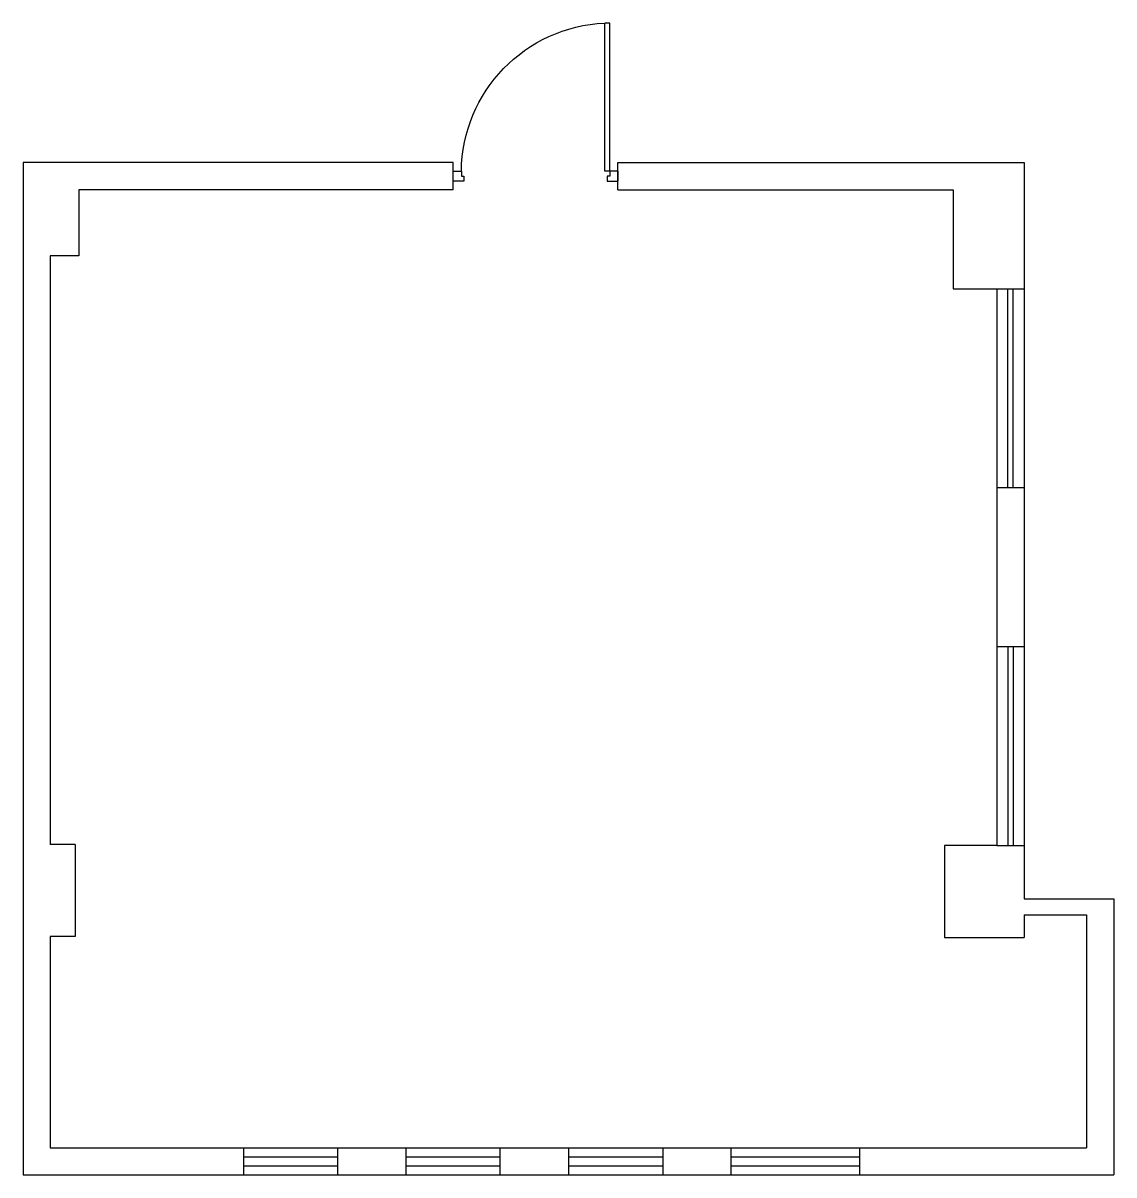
# Model space of a CAD drawing. Header units: millimetres. Extents: x 1693485 to 1703085, y 769115 to 779254.
import ezdxf

# ---------------------------------------------------------------- set-up
doc = ezdxf.new("R2010")
doc.units = ezdxf.units.MM
for name, color, linetype in [('A-土建墙（含管井、立管）', 6, 'Continuous'), ('A-窗', 2, 'Continuous'), ('WINDOW', 2, 'Continuous')]:
    doc.layers.add(name, color=color, linetype=linetype)

# ---------------------------------------------------------------- blocks, each defined once
blk = doc.blocks.new('DR_D01')
for p, q in [((-0.45, 0.93), (-0.42, 0.93)), ((-0.45, 0.03), (-0.45, 0.93)), ((-0.42, 0.03), (-0.42, 0.93)), ((-0.5, 0.03), (-0.42, 0.03)), ((-0.5, 0.03), (-0.5, -0.03)), ((-0.45, 0.03), (-0.45, 0)), ((-0.45, 0), (-0.435, 0)), ((-0.435, 0), (-0.435, -0.03)), ((0.435, 0), (0.435, -0.03)), ((0.45, 0), (0.435, 0)), ((0.45, 0.03), (0.45, 0)), ((0.5, 0.03), (0.45, 0.03)), ((0.5, -0.03), (0.5, 0.03)), ((-0.435, -0.03), (-0.5, -0.03)), ((0.435, -0.03), (0.5, -0.03))]:
    blk.add_line(p, q)
blk.add_arc((-0.4602, 0.0206), 0.9103, 0.59152, 87.46644)

msp = doc.modelspace()

# ---------------------------------------------------------------- linework, layer by layer
at = {"layer": 'A-土建墙（含管井、立管）'}
for p, q in [((1697270, 778025), (1693485, 778025)), ((1693485, 778025), (1693485, 769115)), ((1697270, 777785), (1697270, 778025)), ((1698720, 778025), (1702295, 778025)), ((1698720, 777785), (1698720, 778025)), ((1702295, 778025), (1702295, 771545)), ((1697270, 777785), (1693975, 777785)), ((1693975, 777785), (1693975, 777205)), ((1698720, 777785), (1701670, 777785)), ((1701670, 777785), (1701670, 776915)), ((1693975, 777205), (1693725, 777205)), ((1693725, 777205), (1693725, 772025)), ((1701670, 776915), (1702055, 776915)), ((1702055, 776915), (1702055, 772015)), ((1702055, 776915), (1702295, 776915)), ((1702055, 775165), (1702295, 775165)), ((1702055, 773765), (1702295, 773765)), ((1693945, 772025), (1693725, 772025)), ((1693945, 772025), (1693945, 771215)), ((1702055, 772015), (1701595, 772015)), ((1701595, 772015), (1701595, 771205)), ((1702055, 772015), (1702295, 772015)), ((1702295, 771545), (1703085, 771545)), ((1703085, 771545), (1703085, 769115)), ((1702295, 771405), (1702295, 771205)), ((1702295, 771405), (1702845, 771405)), ((1702845, 771405), (1702845, 769355)), ((1693945, 771215), (1693725, 771215)), ((1693725, 771215), (1693725, 769355)), ((1701595, 771205), (1702295, 771205)), ((1693725, 769355), (1702845, 769355)), ((1695425, 769355), (1695425, 769115)), ((1696255, 769115), (1696255, 769355)), ((1696855, 769355), (1696855, 769115)), ((1697685, 769115), (1697685, 769355)), ((1698285, 769355), (1698285, 769115)), ((1699115, 769355), (1699115, 769115)), ((1699715, 769355), (1699715, 769115)), ((1700845, 769355), (1700845, 769115)), ((1693485, 769115), (1703085, 769115))]:
    msp.add_line(p, q, dxfattribs=at)
at = {"layer": 'A-土建墙（含管井、立管）', "color": 2}
for p, q in [((1702151, 773765), (1702151, 772015)), ((1702199, 773765), (1702199, 772015))]:
    msp.add_line(p, q, dxfattribs=at)
at = {"layer": 'A-窗'}
for p, q in [((1702151, 775165), (1702151, 776915)), ((1702199, 775165), (1702199, 776915)), ((1695425, 769275), (1696255, 769275)), ((1696855, 769275), (1697685, 769275)), ((1698285, 769275), (1699115, 769275)), ((1699715, 769275), (1700845, 769275)), ((1695425, 769195), (1696255, 769195)), ((1696855, 769195), (1697685, 769195)), ((1698285, 769195), (1699115, 769195)), ((1699715, 769195), (1700845, 769195))]:
    msp.add_line(p, q, dxfattribs=at)

# ---------------------------------------------------------------- block references
at = {"layer": 'WINDOW', "xscale": -1450, "yscale": 1450, "zscale": 1450}
msp.add_blockref('DR_D01', (1697995, 777905), dxfattribs=at)

doc.saveas('drawing.dxf')
